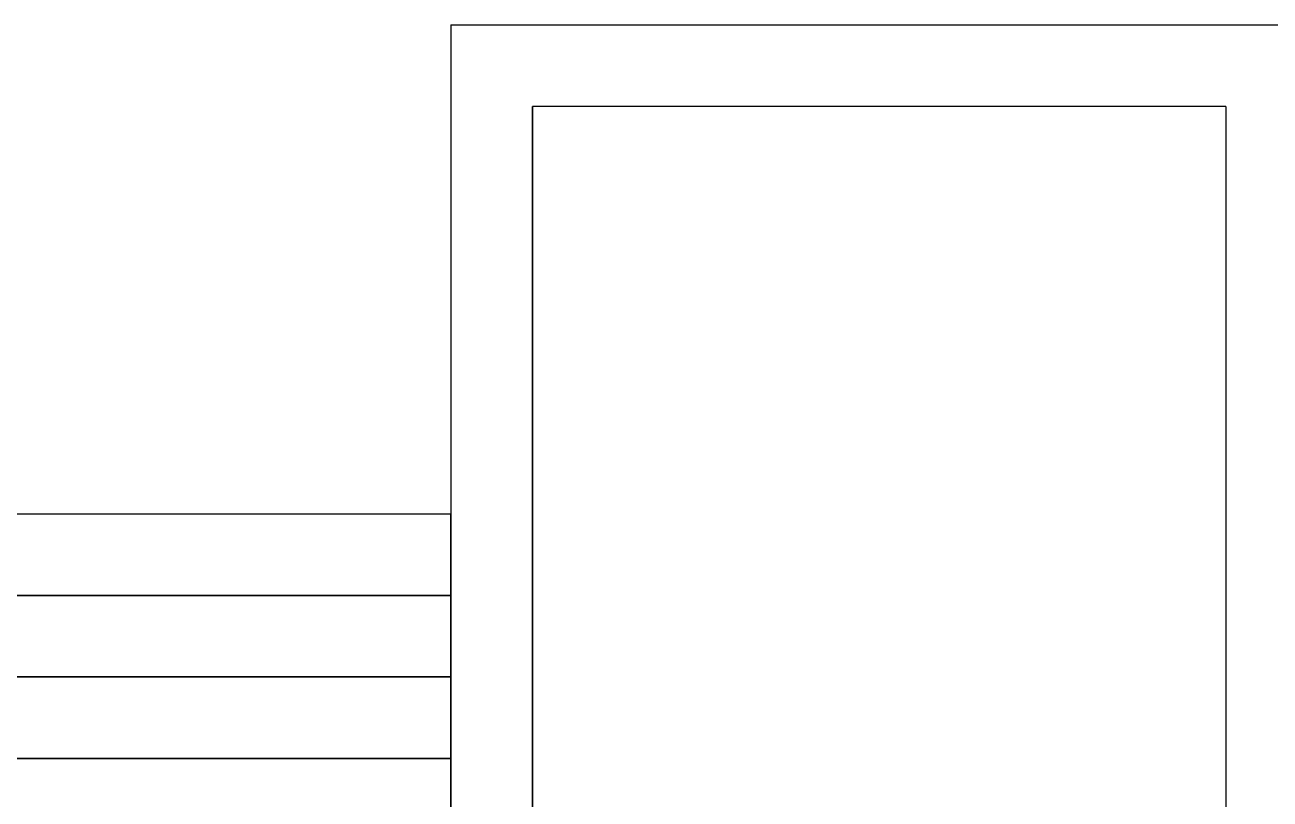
# Model space of a CAD drawing. Extents: x -19 to 297, y 0 to 420.
# Drawn here: x 165.81 to 173.44, y 218.52 to 223.27 of the extents above; entities that cross this region are included whole.
import ezdxf

# ---------------------------------------------------------------- set-up
doc = ezdxf.new("R2010")
doc.units = 0
doc.header["$MEASUREMENT"] = 0
doc.linetypes.add('K5LT_BASIC', pattern=[0])
doc.layers.add('Системный слой', color=7, linetype='Continuous')

# ---------------------------------------------------------------- blocks, each defined once
blk = doc.blocks.new('*U')
at = {"layer": 'Системный слой', "color": 5, "linetype": 'K5LT_BASIC'}
for p, q in [((158.4166, 220.2684), (168.4166, 220.2684)), ((168.4166, 220.2684), (168.4166, 219.7684)), ((158.4166, 219.7684), (168.4166, 219.7684)), ((168.4166, 219.7684), (158.4166, 219.7684)), ((168.4166, 219.7684), (168.4166, 219.2684)), ((158.4166, 219.2684), (168.4166, 219.2684)), ((168.4166, 219.2684), (158.4166, 219.2684)), ((168.4166, 219.2684), (168.4166, 218.7684)), ((158.4166, 218.7684), (168.4166, 218.7684)), ((168.4166, 218.7684), (158.4166, 218.7684)), ((168.4166, 218.7684), (168.4166, 218.2684))]:
    blk.add_line(p, q, dxfattribs=at)

msp = doc.modelspace()

# ---------------------------------------------------------------- linework, layer by layer
at = {"layer": 'Системный слой', "color": 5, "linetype": 'K5LT_BASIC'}
for p, q in [((168.4166, 223.2684), (168.4166, 213.7684)), ((168.4166, 223.2684), (173.6666, 223.2684)), ((168.9166, 222.7684), (168.9166, 214.2684)), ((168.9166, 214.2684), (168.9166, 222.7684)), ((173.1666, 222.7684), (168.9166, 222.7684)), ((173.1666, 222.7684), (173.1666, 214.2684)), ((168.4166, 213.7684), (168.4166, 220.2684))]:
    msp.add_line(p, q, dxfattribs=at)

# ---------------------------------------------------------------- block references
at = {"layer": 'Системный слой'}
msp.add_blockref('*U', (0, 0), dxfattribs=at)
msp.add_blockref('*U', (0, 0), dxfattribs=at)
msp.add_blockref('*U', (0, 0), dxfattribs=at)
msp.add_blockref('*U', (0, 0), dxfattribs=at)
msp.add_blockref('*U', (0, 0), dxfattribs=at)
msp.add_blockref('*U', (0, 0), dxfattribs=at)
msp.add_blockref('*U', (0, 0), dxfattribs=at)
msp.add_blockref('*U', (0, 0), dxfattribs=at)
msp.add_blockref('*U', (0, 0), dxfattribs=at)
msp.add_blockref('*U', (0, 0), dxfattribs=at)
msp.add_blockref('*U', (0, 0), dxfattribs=at)
msp.add_blockref('*U', (0, 0), dxfattribs=at)
msp.add_blockref('*U', (0, 0), dxfattribs=at)
msp.add_blockref('*U', (0, 0), dxfattribs=at)
msp.add_blockref('*U', (0, 0), dxfattribs=at)
msp.add_blockref('*U', (0, 0), dxfattribs=at)
msp.add_blockref('*U', (0, 0), dxfattribs=at)
msp.add_blockref('*U', (0, 0), dxfattribs=at)
msp.add_blockref('*U', (0, 0), dxfattribs=at)
msp.add_blockref('*U', (0, 0), dxfattribs=at)
msp.add_blockref('*U', (0, 0), dxfattribs=at)
msp.add_blockref('*U', (0, 0), dxfattribs=at)
msp.add_blockref('*U', (0, 0), dxfattribs=at)
msp.add_blockref('*U', (0, 0), dxfattribs=at)
msp.add_blockref('*U', (0, 0), dxfattribs=at)
msp.add_blockref('*U', (0, 0), dxfattribs=at)
msp.add_blockref('*U', (0, 0), dxfattribs=at)
msp.add_blockref('*U', (0, 0), dxfattribs=at)
msp.add_blockref('*U', (0, 0), dxfattribs=at)
msp.add_blockref('*U', (0, 0), dxfattribs=at)
msp.add_blockref('*U', (0, 0), dxfattribs=at)
msp.add_blockref('*U', (0, 0), dxfattribs=at)
msp.add_blockref('*U', (0, 0), dxfattribs=at)
msp.add_blockref('*U', (0, 0), dxfattribs=at)
msp.add_blockref('*U', (0, 0), dxfattribs=at)
msp.add_blockref('*U', (0, 0), dxfattribs=at)
msp.add_blockref('*U', (0, 0), dxfattribs=at)
msp.add_blockref('*U', (0, 0), dxfattribs=at)
msp.add_blockref('*U', (0, 0), dxfattribs=at)
msp.add_blockref('*U', (0, 0), dxfattribs=at)
msp.add_blockref('*U', (0, 0), dxfattribs=at)
msp.add_blockref('*U', (0, 0), dxfattribs=at)
msp.add_blockref('*U', (0, 0), dxfattribs=at)
msp.add_blockref('*U', (0, 0), dxfattribs=at)
msp.add_blockref('*U', (0, 0), dxfattribs=at)
msp.add_blockref('*U', (0, 0), dxfattribs=at)
msp.add_blockref('*U', (0, 0), dxfattribs=at)
msp.add_blockref('*U', (0, 0), dxfattribs=at)
msp.add_blockref('*U', (0, 0), dxfattribs=at)
msp.add_blockref('*U', (0, 0), dxfattribs=at)
msp.add_blockref('*U', (0, 0), dxfattribs=at)
msp.add_blockref('*U', (0, 0), dxfattribs=at)
msp.add_blockref('*U', (0, 0), dxfattribs=at)
msp.add_blockref('*U', (0, 0), dxfattribs=at)
msp.add_blockref('*U', (0, 0), dxfattribs=at)
msp.add_blockref('*U', (0, 0), dxfattribs=at)
msp.add_blockref('*U', (0, 0), dxfattribs=at)
msp.add_blockref('*U', (0, 0), dxfattribs=at)
msp.add_blockref('*U', (0, 0), dxfattribs=at)
msp.add_blockref('*U', (0, 0), dxfattribs=at)
msp.add_blockref('*U', (0, 0), dxfattribs=at)
msp.add_blockref('*U', (0, 0), dxfattribs=at)
msp.add_blockref('*U', (0, 0), dxfattribs=at)
msp.add_blockref('*U', (0, 0), dxfattribs=at)
msp.add_blockref('*U', (0, 0), dxfattribs=at)
msp.add_blockref('*U', (0, 0), dxfattribs=at)
msp.add_blockref('*U', (0, 0), dxfattribs=at)
msp.add_blockref('*U', (0, 0), dxfattribs=at)
msp.add_blockref('*U', (0, 0), dxfattribs=at)
msp.add_blockref('*U', (0, 0), dxfattribs=at)
msp.add_blockref('*U', (0, 0), dxfattribs=at)
msp.add_blockref('*U', (0, 0), dxfattribs=at)
msp.add_blockref('*U', (0, 0), dxfattribs=at)
msp.add_blockref('*U', (0, 0), dxfattribs=at)
msp.add_blockref('*U', (0, 0), dxfattribs=at)
msp.add_blockref('*U', (0, 0), dxfattribs=at)
msp.add_blockref('*U', (0, 0), dxfattribs=at)
msp.add_blockref('*U', (0, 0), dxfattribs=at)
msp.add_blockref('*U', (0, 0), dxfattribs=at)
msp.add_blockref('*U', (0, 0), dxfattribs=at)
msp.add_blockref('*U', (0, 0), dxfattribs=at)
msp.add_blockref('*U', (0, 0), dxfattribs=at)
msp.add_blockref('*U', (0, 0), dxfattribs=at)
msp.add_blockref('*U', (0, 0), dxfattribs=at)
msp.add_blockref('*U', (0, 0), dxfattribs=at)
msp.add_blockref('*U', (0, 0), dxfattribs=at)
msp.add_blockref('*U', (0, 0), dxfattribs=at)
msp.add_blockref('*U', (0, 0), dxfattribs=at)
msp.add_blockref('*U', (0, 0), dxfattribs=at)
msp.add_blockref('*U', (0, 0), dxfattribs=at)
msp.add_blockref('*U', (0, 0), dxfattribs=at)
msp.add_blockref('*U', (0, 0), dxfattribs=at)
msp.add_blockref('*U', (0, 0), dxfattribs=at)
msp.add_blockref('*U', (0, 0), dxfattribs=at)
msp.add_blockref('*U', (0, 0), dxfattribs=at)
msp.add_blockref('*U', (0, 0), dxfattribs=at)
msp.add_blockref('*U', (0, 0), dxfattribs=at)
msp.add_blockref('*U', (0, 0), dxfattribs=at)
msp.add_blockref('*U', (0, 0), dxfattribs=at)
msp.add_blockref('*U', (0, 0), dxfattribs=at)
msp.add_blockref('*U', (0, 0), dxfattribs=at)
msp.add_blockref('*U', (0, 0), dxfattribs=at)
msp.add_blockref('*U', (0, 0), dxfattribs=at)
msp.add_blockref('*U', (0, 0), dxfattribs=at)
msp.add_blockref('*U', (0, 0), dxfattribs=at)
msp.add_blockref('*U', (0, 0), dxfattribs=at)
msp.add_blockref('*U', (0, 0), dxfattribs=at)
msp.add_blockref('*U', (0, 0), dxfattribs=at)
msp.add_blockref('*U', (0, 0), dxfattribs=at)
msp.add_blockref('*U', (0, 0), dxfattribs=at)
msp.add_blockref('*U', (0, 0), dxfattribs=at)
msp.add_blockref('*U', (0, 0), dxfattribs=at)
msp.add_blockref('*U', (0, 0), dxfattribs=at)
msp.add_blockref('*U', (0, 0), dxfattribs=at)
msp.add_blockref('*U', (0, 0), dxfattribs=at)
msp.add_blockref('*U', (0, 0), dxfattribs=at)
msp.add_blockref('*U', (0, 0), dxfattribs=at)
msp.add_blockref('*U', (0, 0), dxfattribs=at)
msp.add_blockref('*U', (0, 0), dxfattribs=at)
msp.add_blockref('*U', (0, 0), dxfattribs=at)
msp.add_blockref('*U', (0, 0), dxfattribs=at)
msp.add_blockref('*U', (0, 0), dxfattribs=at)
msp.add_blockref('*U', (0, 0), dxfattribs=at)
msp.add_blockref('*U', (0, 0), dxfattribs=at)
msp.add_blockref('*U', (0, 0), dxfattribs=at)
msp.add_blockref('*U', (0, 0), dxfattribs=at)
msp.add_blockref('*U', (0, 0), dxfattribs=at)
msp.add_blockref('*U', (0, 0), dxfattribs=at)
msp.add_blockref('*U', (0, 0), dxfattribs=at)
msp.add_blockref('*U', (0, 0), dxfattribs=at)
msp.add_blockref('*U', (0, 0), dxfattribs=at)
msp.add_blockref('*U', (0, 0), dxfattribs=at)
msp.add_blockref('*U', (0, 0), dxfattribs=at)
msp.add_blockref('*U', (0, 0), dxfattribs=at)
msp.add_blockref('*U', (0, 0), dxfattribs=at)
msp.add_blockref('*U', (0, 0), dxfattribs=at)
msp.add_blockref('*U', (0, 0), dxfattribs=at)
msp.add_blockref('*U', (0, 0), dxfattribs=at)
msp.add_blockref('*U', (0, 0), dxfattribs=at)
msp.add_blockref('*U', (0, 0), dxfattribs=at)
msp.add_blockref('*U', (0, 0), dxfattribs=at)
msp.add_blockref('*U', (0, 0), dxfattribs=at)
msp.add_blockref('*U', (0, 0), dxfattribs=at)
msp.add_blockref('*U', (0, 0), dxfattribs=at)
msp.add_blockref('*U', (0, 0), dxfattribs=at)
msp.add_blockref('*U', (0, 0), dxfattribs=at)
msp.add_blockref('*U', (0, 0), dxfattribs=at)
msp.add_blockref('*U', (0, 0), dxfattribs=at)
msp.add_blockref('*U', (0, 0), dxfattribs=at)
msp.add_blockref('*U', (0, 0), dxfattribs=at)
msp.add_blockref('*U', (0, 0), dxfattribs=at)
msp.add_blockref('*U', (0, 0), dxfattribs=at)
msp.add_blockref('*U', (0, 0), dxfattribs=at)
msp.add_blockref('*U', (0, 0), dxfattribs=at)
msp.add_blockref('*U', (0, 0), dxfattribs=at)
msp.add_blockref('*U', (0, 0), dxfattribs=at)
msp.add_blockref('*U', (0, 0), dxfattribs=at)
msp.add_blockref('*U', (0, 0), dxfattribs=at)
msp.add_blockref('*U', (0, 0), dxfattribs=at)
msp.add_blockref('*U', (0, 0), dxfattribs=at)
msp.add_blockref('*U', (0, 0), dxfattribs=at)
msp.add_blockref('*U', (0, 0), dxfattribs=at)
msp.add_blockref('*U', (0, 0), dxfattribs=at)
msp.add_blockref('*U', (0, 0), dxfattribs=at)
msp.add_blockref('*U', (0, 0), dxfattribs=at)
msp.add_blockref('*U', (0, 0), dxfattribs=at)
msp.add_blockref('*U', (0, 0), dxfattribs=at)
msp.add_blockref('*U', (0, 0), dxfattribs=at)
msp.add_blockref('*U', (0, 0), dxfattribs=at)
msp.add_blockref('*U', (0, 0), dxfattribs=at)
msp.add_blockref('*U', (0, 0), dxfattribs=at)
msp.add_blockref('*U', (0, 0), dxfattribs=at)
msp.add_blockref('*U', (0, 0), dxfattribs=at)
msp.add_blockref('*U', (0, 0), dxfattribs=at)
msp.add_blockref('*U', (0, 0), dxfattribs=at)
msp.add_blockref('*U', (0, 0), dxfattribs=at)
msp.add_blockref('*U', (0, 0), dxfattribs=at)
msp.add_blockref('*U', (0, 0), dxfattribs=at)
msp.add_blockref('*U', (0, 0), dxfattribs=at)
msp.add_blockref('*U', (0, 0), dxfattribs=at)
msp.add_blockref('*U', (0, 0), dxfattribs=at)
msp.add_blockref('*U', (0, 0), dxfattribs=at)
msp.add_blockref('*U', (0, 0), dxfattribs=at)
msp.add_blockref('*U', (0, 0), dxfattribs=at)
msp.add_blockref('*U', (0, 0), dxfattribs=at)
msp.add_blockref('*U', (0, 0), dxfattribs=at)
msp.add_blockref('*U', (0, 0), dxfattribs=at)
msp.add_blockref('*U', (0, 0), dxfattribs=at)
msp.add_blockref('*U', (0, 0), dxfattribs=at)
msp.add_blockref('*U', (0, 0), dxfattribs=at)
msp.add_blockref('*U', (0, 0), dxfattribs=at)
msp.add_blockref('*U', (0, 0), dxfattribs=at)
msp.add_blockref('*U', (0, 0), dxfattribs=at)
msp.add_blockref('*U', (0, 0), dxfattribs=at)
msp.add_blockref('*U', (0, 0), dxfattribs=at)
msp.add_blockref('*U', (0, 0), dxfattribs=at)
msp.add_blockref('*U', (0, 0), dxfattribs=at)
msp.add_blockref('*U', (0, 0), dxfattribs=at)
msp.add_blockref('*U', (0, 0), dxfattribs=at)
msp.add_blockref('*U', (0, 0), dxfattribs=at)
msp.add_blockref('*U', (0, 0), dxfattribs=at)
msp.add_blockref('*U', (0, 0), dxfattribs=at)
msp.add_blockref('*U', (0, 0), dxfattribs=at)
msp.add_blockref('*U', (0, 0), dxfattribs=at)
msp.add_blockref('*U', (0, 0), dxfattribs=at)
msp.add_blockref('*U', (0, 0), dxfattribs=at)
msp.add_blockref('*U', (0, 0), dxfattribs=at)
msp.add_blockref('*U', (0, 0), dxfattribs=at)
msp.add_blockref('*U', (0, 0), dxfattribs=at)
msp.add_blockref('*U', (0, 0), dxfattribs=at)
msp.add_blockref('*U', (0, 0), dxfattribs=at)
msp.add_blockref('*U', (0, 0), dxfattribs=at)
msp.add_blockref('*U', (0, 0), dxfattribs=at)
msp.add_blockref('*U', (0, 0), dxfattribs=at)
msp.add_blockref('*U', (0, 0), dxfattribs=at)
msp.add_blockref('*U', (0, 0), dxfattribs=at)
msp.add_blockref('*U', (0, 0), dxfattribs=at)
msp.add_blockref('*U', (0, 0), dxfattribs=at)
msp.add_blockref('*U', (0, 0), dxfattribs=at)
msp.add_blockref('*U', (0, 0), dxfattribs=at)
msp.add_blockref('*U', (0, 0), dxfattribs=at)
msp.add_blockref('*U', (0, 0), dxfattribs=at)
msp.add_blockref('*U', (0, 0), dxfattribs=at)
msp.add_blockref('*U', (0, 0), dxfattribs=at)
msp.add_blockref('*U', (0, 0), dxfattribs=at)
msp.add_blockref('*U', (0, 0), dxfattribs=at)
msp.add_blockref('*U', (0, 0), dxfattribs=at)
msp.add_blockref('*U', (0, 0), dxfattribs=at)
msp.add_blockref('*U', (0, 0), dxfattribs=at)
msp.add_blockref('*U', (0, 0), dxfattribs=at)
msp.add_blockref('*U', (0, 0), dxfattribs=at)
msp.add_blockref('*U', (0, 0), dxfattribs=at)
msp.add_blockref('*U', (0, 0), dxfattribs=at)
msp.add_blockref('*U', (0, 0), dxfattribs=at)
msp.add_blockref('*U', (0, 0), dxfattribs=at)
msp.add_blockref('*U', (0, 0), dxfattribs=at)
msp.add_blockref('*U', (0, 0), dxfattribs=at)
msp.add_blockref('*U', (0, 0), dxfattribs=at)
msp.add_blockref('*U', (0, 0), dxfattribs=at)
msp.add_blockref('*U', (0, 0), dxfattribs=at)
msp.add_blockref('*U', (0, 0), dxfattribs=at)
msp.add_blockref('*U', (0, 0), dxfattribs=at)
msp.add_blockref('*U', (0, 0), dxfattribs=at)
msp.add_blockref('*U', (0, 0), dxfattribs=at)
msp.add_blockref('*U', (0, 0), dxfattribs=at)
msp.add_blockref('*U', (0, 0), dxfattribs=at)
msp.add_blockref('*U', (0, 0), dxfattribs=at)
msp.add_blockref('*U', (0, 0), dxfattribs=at)
msp.add_blockref('*U', (0, 0), dxfattribs=at)
msp.add_blockref('*U', (0, 0), dxfattribs=at)
msp.add_blockref('*U', (0, 0), dxfattribs=at)
msp.add_blockref('*U', (0, 0), dxfattribs=at)
msp.add_blockref('*U', (0, 0), dxfattribs=at)
msp.add_blockref('*U', (0, 0), dxfattribs=at)
msp.add_blockref('*U', (0, 0), dxfattribs=at)
msp.add_blockref('*U', (0, 0), dxfattribs=at)
msp.add_blockref('*U', (0, 0), dxfattribs=at)
msp.add_blockref('*U', (0, 0), dxfattribs=at)
msp.add_blockref('*U', (0, 0), dxfattribs=at)
msp.add_blockref('*U', (0, 0), dxfattribs=at)
msp.add_blockref('*U', (0, 0), dxfattribs=at)
msp.add_blockref('*U', (0, 0), dxfattribs=at)
msp.add_blockref('*U', (0, 0), dxfattribs=at)
msp.add_blockref('*U', (0, 0), dxfattribs=at)
msp.add_blockref('*U', (0, 0), dxfattribs=at)
msp.add_blockref('*U', (0, 0), dxfattribs=at)
msp.add_blockref('*U', (0, 0), dxfattribs=at)
msp.add_blockref('*U', (0, 0), dxfattribs=at)
msp.add_blockref('*U', (0, 0), dxfattribs=at)
msp.add_blockref('*U', (0, 0), dxfattribs=at)
msp.add_blockref('*U', (0, 0), dxfattribs=at)
msp.add_blockref('*U', (0, 0), dxfattribs=at)
msp.add_blockref('*U', (0, 0), dxfattribs=at)
msp.add_blockref('*U', (0, 0), dxfattribs=at)
msp.add_blockref('*U', (0, 0), dxfattribs=at)
msp.add_blockref('*U', (0, 0), dxfattribs=at)
msp.add_blockref('*U', (0, 0), dxfattribs=at)
msp.add_blockref('*U', (0, 0), dxfattribs=at)
msp.add_blockref('*U', (0, 0), dxfattribs=at)
msp.add_blockref('*U', (0, 0), dxfattribs=at)
msp.add_blockref('*U', (0, 0), dxfattribs=at)
msp.add_blockref('*U', (0, 0), dxfattribs=at)
msp.add_blockref('*U', (0, 0), dxfattribs=at)
msp.add_blockref('*U', (0, 0), dxfattribs=at)
msp.add_blockref('*U', (0, 0), dxfattribs=at)
msp.add_blockref('*U', (0, 0), dxfattribs=at)
msp.add_blockref('*U', (0, 0), dxfattribs=at)
msp.add_blockref('*U', (0, 0), dxfattribs=at)
msp.add_blockref('*U', (0, 0), dxfattribs=at)
msp.add_blockref('*U', (0, 0), dxfattribs=at)
msp.add_blockref('*U', (0, 0), dxfattribs=at)
msp.add_blockref('*U', (0, 0), dxfattribs=at)
msp.add_blockref('*U', (0, 0), dxfattribs=at)
msp.add_blockref('*U', (0, 0), dxfattribs=at)
msp.add_blockref('*U', (0, 0), dxfattribs=at)
msp.add_blockref('*U', (0, 0), dxfattribs=at)
msp.add_blockref('*U', (0, 0), dxfattribs=at)
msp.add_blockref('*U', (0, 0), dxfattribs=at)
msp.add_blockref('*U', (0, 0), dxfattribs=at)
msp.add_blockref('*U', (0, 0), dxfattribs=at)
msp.add_blockref('*U', (0, 0), dxfattribs=at)
msp.add_blockref('*U', (0, 0), dxfattribs=at)
msp.add_blockref('*U', (0, 0), dxfattribs=at)
msp.add_blockref('*U', (0, 0), dxfattribs=at)
msp.add_blockref('*U', (0, 0), dxfattribs=at)
msp.add_blockref('*U', (0, 0), dxfattribs=at)
msp.add_blockref('*U', (0, 0), dxfattribs=at)
msp.add_blockref('*U', (0, 0), dxfattribs=at)
msp.add_blockref('*U', (0, 0), dxfattribs=at)
msp.add_blockref('*U', (0, 0), dxfattribs=at)
msp.add_blockref('*U', (0, 0), dxfattribs=at)
msp.add_blockref('*U', (0, 0), dxfattribs=at)
msp.add_blockref('*U', (0, 0), dxfattribs=at)
msp.add_blockref('*U', (0, 0), dxfattribs=at)
msp.add_blockref('*U', (0, 0), dxfattribs=at)
msp.add_blockref('*U', (0, 0), dxfattribs=at)
msp.add_blockref('*U', (0, 0), dxfattribs=at)
msp.add_blockref('*U', (0, 0), dxfattribs=at)
msp.add_blockref('*U', (0, 0), dxfattribs=at)
msp.add_blockref('*U', (0, 0), dxfattribs=at)
msp.add_blockref('*U', (0, 0), dxfattribs=at)
msp.add_blockref('*U', (0, 0), dxfattribs=at)
msp.add_blockref('*U', (0, 0), dxfattribs=at)
msp.add_blockref('*U', (0, 0), dxfattribs=at)
msp.add_blockref('*U', (0, 0), dxfattribs=at)
msp.add_blockref('*U', (0, 0), dxfattribs=at)
msp.add_blockref('*U', (0, 0), dxfattribs=at)
msp.add_blockref('*U', (0, 0), dxfattribs=at)
msp.add_blockref('*U', (0, 0), dxfattribs=at)
msp.add_blockref('*U', (0, 0), dxfattribs=at)
msp.add_blockref('*U', (0, 0), dxfattribs=at)
msp.add_blockref('*U', (0, 0), dxfattribs=at)
msp.add_blockref('*U', (0, 0), dxfattribs=at)
msp.add_blockref('*U', (0, 0), dxfattribs=at)
msp.add_blockref('*U', (0, 0), dxfattribs=at)
msp.add_blockref('*U', (0, 0), dxfattribs=at)
msp.add_blockref('*U', (0, 0), dxfattribs=at)
msp.add_blockref('*U', (0, 0), dxfattribs=at)
msp.add_blockref('*U', (0, 0), dxfattribs=at)
msp.add_blockref('*U', (0, 0), dxfattribs=at)
msp.add_blockref('*U', (0, 0), dxfattribs=at)
msp.add_blockref('*U', (0, 0), dxfattribs=at)
msp.add_blockref('*U', (0, 0), dxfattribs=at)
msp.add_blockref('*U', (0, 0), dxfattribs=at)
msp.add_blockref('*U', (0, 0), dxfattribs=at)
msp.add_blockref('*U', (0, 0), dxfattribs=at)
msp.add_blockref('*U', (0, 0), dxfattribs=at)
msp.add_blockref('*U', (0, 0), dxfattribs=at)
msp.add_blockref('*U', (0, 0), dxfattribs=at)
msp.add_blockref('*U', (0, 0), dxfattribs=at)
msp.add_blockref('*U', (0, 0), dxfattribs=at)
msp.add_blockref('*U', (0, 0), dxfattribs=at)
msp.add_blockref('*U', (0, 0), dxfattribs=at)
msp.add_blockref('*U', (0, 0), dxfattribs=at)
msp.add_blockref('*U', (0, 0), dxfattribs=at)
msp.add_blockref('*U', (0, 0), dxfattribs=at)
msp.add_blockref('*U', (0, 0), dxfattribs=at)
msp.add_blockref('*U', (0, 0), dxfattribs=at)
msp.add_blockref('*U', (0, 0), dxfattribs=at)
msp.add_blockref('*U', (0, 0), dxfattribs=at)
msp.add_blockref('*U', (0, 0), dxfattribs=at)
msp.add_blockref('*U', (0, 0), dxfattribs=at)
msp.add_blockref('*U', (0, 0), dxfattribs=at)
msp.add_blockref('*U', (0, 0), dxfattribs=at)
msp.add_blockref('*U', (0, 0), dxfattribs=at)
msp.add_blockref('*U', (0, 0), dxfattribs=at)
msp.add_blockref('*U', (0, 0), dxfattribs=at)
msp.add_blockref('*U', (0, 0), dxfattribs=at)
msp.add_blockref('*U', (0, 0), dxfattribs=at)
msp.add_blockref('*U', (0, 0), dxfattribs=at)
msp.add_blockref('*U', (0, 0), dxfattribs=at)
msp.add_blockref('*U', (0, 0), dxfattribs=at)
msp.add_blockref('*U', (0, 0), dxfattribs=at)
msp.add_blockref('*U', (0, 0), dxfattribs=at)
msp.add_blockref('*U', (0, 0), dxfattribs=at)
msp.add_blockref('*U', (0, 0), dxfattribs=at)
msp.add_blockref('*U', (0, 0), dxfattribs=at)
msp.add_blockref('*U', (0, 0), dxfattribs=at)
msp.add_blockref('*U', (0, 0), dxfattribs=at)
msp.add_blockref('*U', (0, 0), dxfattribs=at)
msp.add_blockref('*U', (0, 0), dxfattribs=at)
msp.add_blockref('*U', (0, 0), dxfattribs=at)
msp.add_blockref('*U', (0, 0), dxfattribs=at)
msp.add_blockref('*U', (0, 0), dxfattribs=at)
msp.add_blockref('*U', (0, 0), dxfattribs=at)
msp.add_blockref('*U', (0, 0), dxfattribs=at)
msp.add_blockref('*U', (0, 0), dxfattribs=at)
msp.add_blockref('*U', (0, 0), dxfattribs=at)
msp.add_blockref('*U', (0, 0), dxfattribs=at)
msp.add_blockref('*U', (0, 0), dxfattribs=at)
msp.add_blockref('*U', (0, 0), dxfattribs=at)
msp.add_blockref('*U', (0, 0), dxfattribs=at)
msp.add_blockref('*U', (0, 0), dxfattribs=at)
msp.add_blockref('*U', (0, 0), dxfattribs=at)
msp.add_blockref('*U', (0, 0), dxfattribs=at)
msp.add_blockref('*U', (0, 0), dxfattribs=at)
msp.add_blockref('*U', (0, 0), dxfattribs=at)
msp.add_blockref('*U', (0, 0), dxfattribs=at)
msp.add_blockref('*U', (0, 0), dxfattribs=at)
msp.add_blockref('*U', (0, 0), dxfattribs=at)
msp.add_blockref('*U', (0, 0), dxfattribs=at)
msp.add_blockref('*U', (0, 0), dxfattribs=at)
msp.add_blockref('*U', (0, 0), dxfattribs=at)
msp.add_blockref('*U', (0, 0), dxfattribs=at)
msp.add_blockref('*U', (0, 0), dxfattribs=at)
msp.add_blockref('*U', (0, 0), dxfattribs=at)
msp.add_blockref('*U', (0, 0), dxfattribs=at)
msp.add_blockref('*U', (0, 0), dxfattribs=at)
msp.add_blockref('*U', (0, 0), dxfattribs=at)
msp.add_blockref('*U', (0, 0), dxfattribs=at)
msp.add_blockref('*U', (0, 0), dxfattribs=at)
msp.add_blockref('*U', (0, 0), dxfattribs=at)
msp.add_blockref('*U', (0, 0), dxfattribs=at)
msp.add_blockref('*U', (0, 0), dxfattribs=at)
msp.add_blockref('*U', (0, 0), dxfattribs=at)
msp.add_blockref('*U', (0, 0), dxfattribs=at)
msp.add_blockref('*U', (0, 0), dxfattribs=at)
msp.add_blockref('*U', (0, 0), dxfattribs=at)
msp.add_blockref('*U', (0, 0), dxfattribs=at)
msp.add_blockref('*U', (0, 0), dxfattribs=at)
msp.add_blockref('*U', (0, 0), dxfattribs=at)
msp.add_blockref('*U', (0, 0), dxfattribs=at)
msp.add_blockref('*U', (0, 0), dxfattribs=at)
msp.add_blockref('*U', (0, 0), dxfattribs=at)
msp.add_blockref('*U', (0, 0), dxfattribs=at)
msp.add_blockref('*U', (0, 0), dxfattribs=at)
msp.add_blockref('*U', (0, 0), dxfattribs=at)
msp.add_blockref('*U', (0, 0), dxfattribs=at)
msp.add_blockref('*U', (0, 0), dxfattribs=at)
msp.add_blockref('*U', (0, 0), dxfattribs=at)
msp.add_blockref('*U', (0, 0), dxfattribs=at)
msp.add_blockref('*U', (0, 0), dxfattribs=at)
msp.add_blockref('*U', (0, 0), dxfattribs=at)
msp.add_blockref('*U', (0, 0), dxfattribs=at)
msp.add_blockref('*U', (0, 0), dxfattribs=at)
msp.add_blockref('*U', (0, 0), dxfattribs=at)
msp.add_blockref('*U', (0, 0), dxfattribs=at)
msp.add_blockref('*U', (0, 0), dxfattribs=at)
msp.add_blockref('*U', (0, 0), dxfattribs=at)
msp.add_blockref('*U', (0, 0), dxfattribs=at)
msp.add_blockref('*U', (0, 0), dxfattribs=at)
msp.add_blockref('*U', (0, 0), dxfattribs=at)
msp.add_blockref('*U', (0, 0), dxfattribs=at)
msp.add_blockref('*U', (0, 0), dxfattribs=at)
msp.add_blockref('*U', (0, 0), dxfattribs=at)
msp.add_blockref('*U', (0, 0), dxfattribs=at)
msp.add_blockref('*U', (0, 0), dxfattribs=at)
msp.add_blockref('*U', (0, 0), dxfattribs=at)
msp.add_blockref('*U', (0, 0), dxfattribs=at)
msp.add_blockref('*U', (0, 0), dxfattribs=at)

doc.saveas('drawing.dxf')
